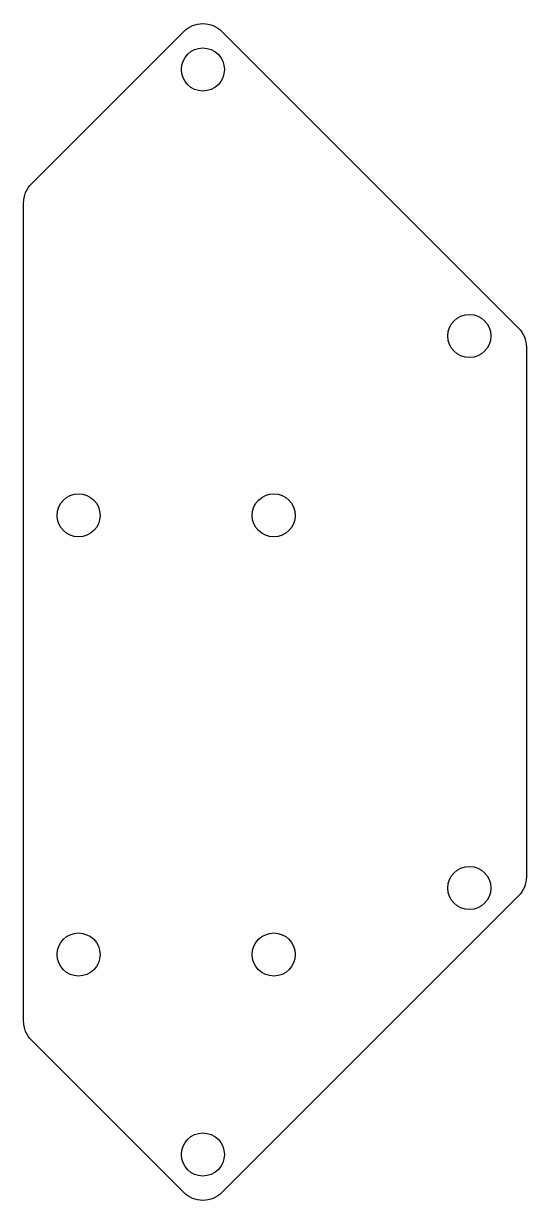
# Model space of a CAD drawing. Header units: millimetres. Extents: x -17.3 to 20.1, y -43.7 to 43.7.
import ezdxf

# ---------------------------------------------------------------- set-up
doc = ezdxf.new("R2010")
doc.units = ezdxf.units.MM

msp = doc.modelspace()

# ---------------------------------------------------------------- linework, layer by layer
at = {"color": 7}
msp.add_lwpolyline([(20.095, -19.676, -0.198912), (19.509, -21.091), (-2.532, -43.132, -0.414214), (-5.361, -43.132), (-16.687, -31.806, -0.198912), (-17.273, -30.391), (-17.273, 30.391, -0.198912), (-16.687, 31.806), (-5.361, 43.132, -0.414214), (-2.532, 43.132), (19.509, 21.091, -0.198912), (20.095, 19.676)], format="xyb", close=True, dxfattribs=at)
for centre in [(-3.946, 40.304), (15.853, 20.505), (-13.184, 7.179), (1.316, 7.179), (15.853, -20.505), (-13.184, -25.446), (1.316, -25.446), (-3.946, -40.304), (-3.946, -40.304)]:
    msp.add_circle(centre, 1.6, dxfattribs=at)

doc.saveas('drawing.dxf')
